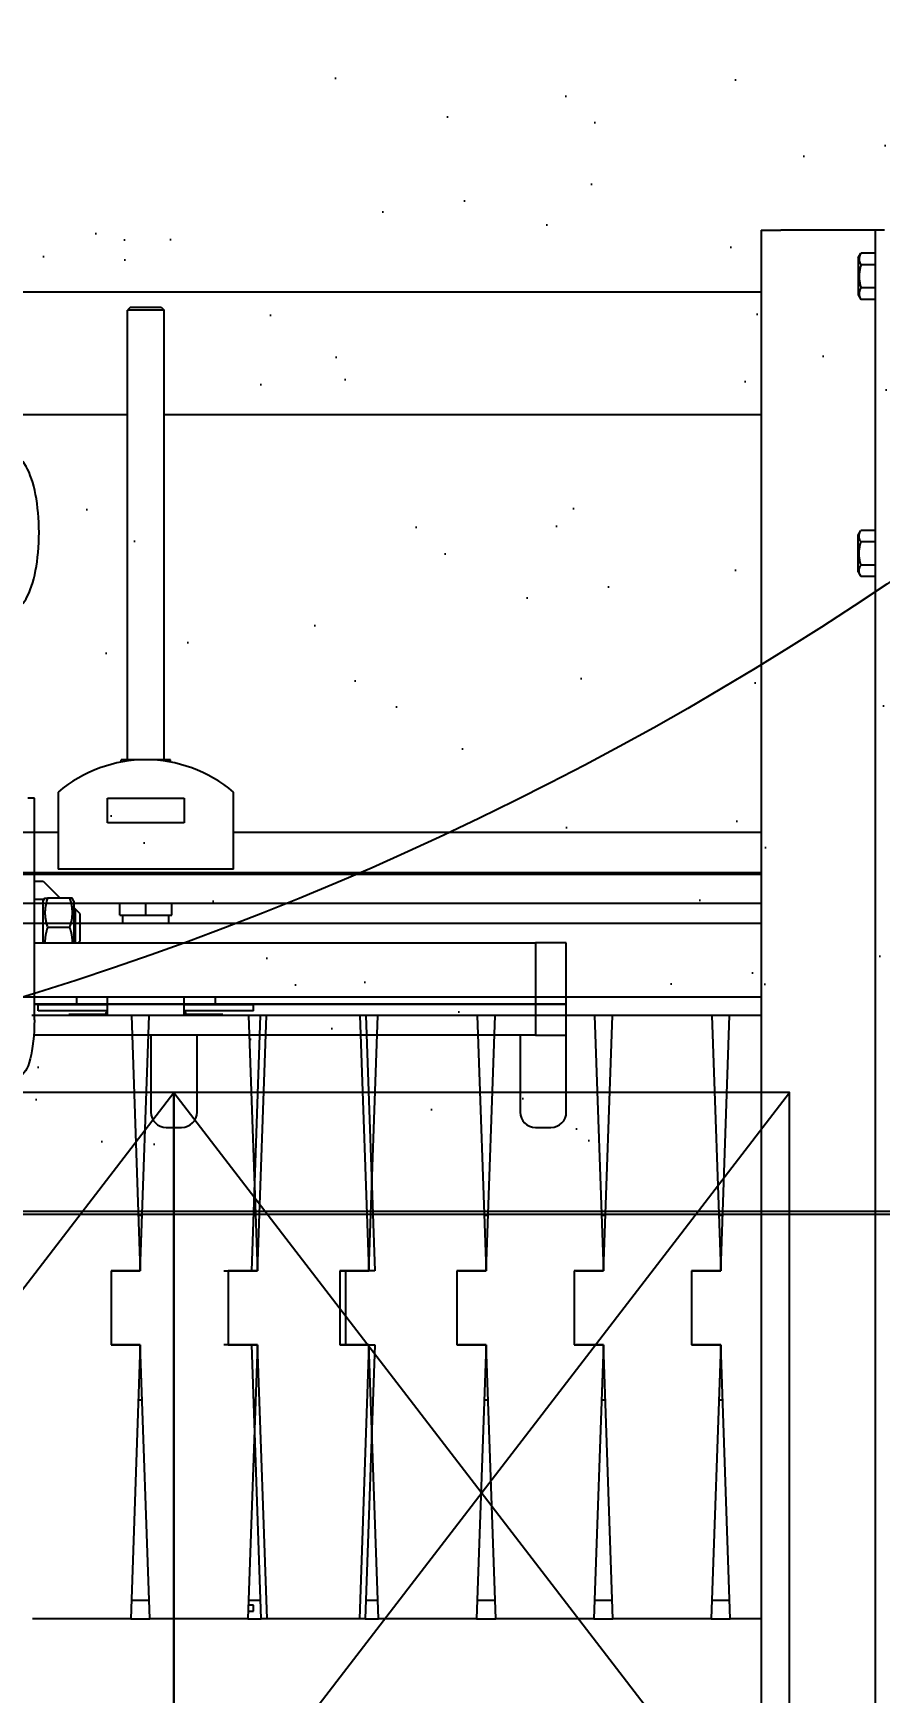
# Model space of a CAD drawing. Header units: millimetres. Extents: x -383313 to -161684, y -117025 to 99224.
# Drawn here: x -328442 to -328167, y 32731 to 33270 of the extents above; entities that cross this region are included whole.
import ezdxf

# ---------------------------------------------------------------- set-up
doc = ezdxf.new("R2010")
doc.units = ezdxf.units.MM
doc.header["$MEASUREMENT"] = 0
doc.linetypes.add('ESKD_shtrihpunktir', pattern=[18, 15, -1, 1, -1])
doc.layers.get('Defpoints').update_dxf_attribs({"color": 31})
for name, color, linetype in [('001__КОНСТРУКТИВ__размеры внутр.', 7, 'Continuous'), ('PV-5D2C5', 7, 'Continuous'), ('PV-CB35', 7, 'Continuous'), ('Робот', 30, 'Continuous')]:
    doc.layers.add(name, color=color, linetype=linetype)
doc.styles.add('PSTUDIO', font='arial.ttf')
doc.dimstyles.new('PS_TICK', dxfattribs={"dimscale": 100, "dimtxt": 2.5, "dimasz": 1, "dimexe": 2, "dimexo": 2, "dimgap": 1, "dimtad": 1, "dimdec": 0, "dimzin": 0, "dimdsep": 46, "dimtxsty": 'PSTUDIO', "dimblk": 'ARCHTICK', "dimcen": 2, "dimdle": 1.5, "dimse1": 1, "dimse2": 1, "dimadec": 0, "dimazin": 0, "dimtfac": 1, "dimtdec": 0, "dimtix": 1, "dimtmove": 1, "dimatfit": 3, "dimldrblk": 'ARCHTICK', "dimfxl": 1, "dimtolj": 1, "dimtzin": 0, "dimarcsym": 0})

# ---------------------------------------------------------------- blocks, each defined once
blk = doc.blocks.new('_ArchTick')
at = {"color": 0, "linetype": 'ByBlock', "const_width": 0.15}
blk.add_lwpolyline([(-0.5, -0.5), (0.5, 0.5)], dxfattribs=at)
blk = doc.blocks.new('*D251')
at = {"layer": '001__КОНСТРУКТИВ__размеры внутр.', "color": 0, "linetype": 'ByBlock', "lineweight": -2, "ltscale": 100, "transparency": 16777216}
for p, q in [((-329342.69, 32909.38), (-329342.69, 32129.36)), ((-328142.69, 32909.38), (-328142.69, 32129.36)), ((-327992.69, 32329.36), (-329492.69, 32329.36))]:
    blk.add_line(p, q, dxfattribs=at)
at = {"layer": 'Defpoints', "color": 0, "ltscale": 100, "transparency": 16777216}
for p in [(-329342.69, 33109.38), (-328142.69, 33109.38), (-329342.69, 32329.36)]:
    blk.add_point(p, dxfattribs=at)
at = {"layer": '001__КОНСТРУКТИВ__размеры внутр.', "color": 0, "lineweight": -2, "ltscale": 100, "transparency": 16777216, "xscale": 100, "yscale": 100, "zscale": 100, "rotation": 180}
blk.add_blockref('_ArchTick', (-329342.69, 32329.36), dxfattribs=at)
at = {"layer": '001__КОНСТРУКТИВ__размеры внутр.', "color": 0, "lineweight": -2, "ltscale": 100, "transparency": 16777216, "xscale": 100, "yscale": 100, "zscale": 100}
blk.add_blockref('_ArchTick', (-328142.69, 32329.36), dxfattribs=at)
at = {"layer": '001__КОНСТРУКТИВ__размеры внутр.', "color": 0, "ltscale": 100, "transparency": 16777216, "insert": (-328742.69, 32557), "char_height": 250, "attachment_point": 5, "style": 'PSTUDIO'}
blk.add_mtext('\\A1;1200', dxfattribs=at)
blk = doc.blocks.new('A$C26c17928')
at = {"layer": 'PV-5D2C5'}
for p, q in [((404.64, 220), (402.57, 220)), ((404.64, 148), (404.64, 220)), ((404.64, 193), (407.5, 193)), ((407.5, 193), (413, 187.5)), ((407.5, 187), (404.64, 187)), ((407.5, 186.5), (408.08, 187.5)), ((407.5, 173), (407.5, 187)), ((416.07, 187.5), (408.93, 187.5)), ((417.5, 186.5), (416.92, 187.5)), ((417.5, 186.5), (417.5, 178)), ((417.9, 184), (417.5, 184)), ((417.9, 184), (417.9, 173)), ((419.5, 182.4), (417.9, 184)), ((416.07, 178), (408.93, 178)), ((417.5, 178), (417.5, 173)), ((419.5, 173.6), (419.5, 182.4)), ((404.64, 173), (567.5, 173)), ((419.5, 173.6), (418.9, 173)), ((567.5, 173), (567.5, 153)), ((577.5, 173), (567.5, 173)), ((577.5, 153), (577.5, 173)), ((567.5, 153), (404.64, 153)), ((404.64, 153), (567.5, 153)), ((567.5, 153), (577.5, 153)), ((577.5, 153), (567.5, 153)), ((567.5, 153), (567.5, 143)), ((577.5, 143), (577.5, 153)), ((567.5, 143), (404.45, 143)), ((442.5, 143), (442.5, 141)), ((442.5, 141), (442.5, 118)), ((457.5, 141), (457.5, 143)), ((457.5, 118), (457.5, 141)), ((562.5, 143), (562.5, 141)), ((562.5, 141), (562.5, 118)), ((567.5, 143), (577.5, 143)), ((577.5, 141), (577.5, 143)), ((577.5, 118), (577.5, 141)), ((447.5, 113), (452.5, 113)), ((567.5, 113), (572.5, 113))]:
    blk.add_line(p, q, dxfattribs=at)
for centre, start, end in [((447.5, 118), 180, 270), ((452.5, 118), 270, 0), ((567.5, 118), 180, 270), ((572.5, 118), 270, 0)]:
    blk.add_arc(centre, 5, start, end, dxfattribs=at)
for major_axis, start_param, end_param in [((0, 25), -1.570796, 0.495637), ((0, -25), -0.495637, 1.570796)]:
    blk.add_ellipse((397.61, 306.21), major_axis=major_axis, ratio=0.34202, start_param=start_param, end_param=end_param, dxfattribs=at)
at = {"layer": 'PV-5D2C5', "extrusion": (0, 0, -1)}
blk.add_ellipse((399.98, 148), major_axis=(0, -18), ratio=0.258819, start_param=-1.570796, end_param=0, dxfattribs=at)
at = {"layer": 'PV-5D2C5'}
for points, weights in [([(408.08, 187.5), (408.08, 187.5), (408.93, 187.5)], [1.39595654066, 1.39595654065, 1.29573137036]), ([(408.93, 187.5), (407.34, 182.75), (408.93, 178)], [1.29573137036, 1.49618171095, 1.29573137036]), ([(416.92, 187.5), (416.92, 187.5), (416.07, 187.5)], [1.39595654066, 1.39595654065, 1.29573137036]), ([(416.07, 187.5), (417.66, 182.75), (416.07, 178)], [1.29573137036, 1.49618171095, 1.29573137036]), ([(408.93, 178), (408.03, 175.32), (408.08, 173)], [1.29573137036, 1.40163826171, 1.39563444637]), ([(416.07, 178), (416.97, 175.32), (416.92, 173)], [1.29573137036, 1.40163826171, 1.39563444637])]:
    blk.add_rational_spline(points, weights, degree=2, dxfattribs=at)
blk = doc.blocks.new('Робот ABB IRB660_3.15 (сверху)')
at = {"layer": 'Робот'}
for radius in [3150, 1054]:
    blk.add_circle((0, 0), radius, dxfattribs=at)
at = {"layer": 'Робот', "color": 30, "linetype": 'ESKD_shtrihpunktir', "ltscale": 15}
blk.add_circle((0, 0), 710, dxfattribs=at)
blk = doc.blocks.new('A$C0e877309')
h = blk.add_hatch()
h.set_pattern_fill('AR-SAND', color=256, scale=2)
h.set_pattern_definition([(37.5, (-2480.5, -1360.185), (-3.2, 97.8826), [0, -77.216, 0, -86.36, 0, -82.55]), (7.5, (-2480.5, -1360.19), (89.9047, 143.365), [0, -41.656, 0, -69.596, 0, -26.67]), (327.5, (-2542.98, -1360.185), (158.1985, 0.2874), [0, -25.4, 0, -91.44, 0, -119.38]), (317.5, (-2542.98, -1360.19), (152.7113, 44.586), [0, -12.7, 0, -59.944, 0, -68.58])])
h.paths.add_polyline_path([(-975.05, 987.36), (-975.05, -1012.64), (1024.95, -1012.64), (1024.95, 987.36)])
at = {"ltscale": 100}
blk.add_lwpolyline([(-975.05, -1012.64), (1024.95, -1012.64), (1024.95, 987.36), (-975.05, 987.36)], close=True, dxfattribs=at)
blk = doc.blocks.new('*D237')
at = {"layer": '001__КОНСТРУКТИВ__размеры внутр.', "color": 0, "lineweight": -2, "ltscale": 100, "transparency": 16777216}
for p, q in [((-327855.35, 34937.09), (-327855.35, 32837.09)), ((-328671.76, 34887.09), (-327655.35, 34887.09)), ((-328671.76, 32887.09), (-327655.35, 32887.09))]:
    blk.add_line(p, q, dxfattribs=at)
at = {"layer": 'Defpoints', "color": 0, "ltscale": 100, "transparency": 16777216}
for p in [(-328671.76, 34887.09), (-328671.76, 32887.09), (-327855.35, 32887.09)]:
    blk.add_point(p, dxfattribs=at)
at = {"layer": '001__КОНСТРУКТИВ__размеры внутр.', "color": 0, "lineweight": -2, "ltscale": 100, "transparency": 16777216, "xscale": 100, "yscale": 100, "zscale": 100}
for p, rotation in [((-327855.35, 34887.09), 90), ((-327855.35, 32887.09), 270)]:
    blk.add_blockref('_ArchTick', p, dxfattribs=dict(at, rotation=rotation))
at = {"layer": '001__КОНСТРУКТИВ__размеры внутр.', "color": 0, "ltscale": 100, "transparency": 16777216, "insert": (-327926.41, 33887.09), "char_height": 100, "attachment_point": 5, "rotation": 90, "style": 'PSTUDIO'}
blk.add_mtext('\\A1;2000', dxfattribs=at)
blk = doc.blocks.new('*U206')
at = {"layer": 'PV-CB35'}
for p, q in [((2952.54, 1872.97), (2958.84, 1872.97)), ((2952.54, 1872.97), (2952.54, 1172.97)), ((2986.24, 1872.97), (2958.84, 1872.97)), ((2989.54, 1872.97), (2986.24, 1872.97)), ((2992.54, 1872.97), (2989.54, 1872.97)), ((2989.54, 1872.97), (2989.54, 1172.97)), ((2984.04, 1863.97), (2984.91, 1865.48)), ((2989.54, 1865.48), (2984.91, 1865.48)), ((2984.04, 1863.97), (2984.04, 1851.97)), ((2989.54, 1861.72), (2984.91, 1861.72)), ((2989.54, 1854.22), (2984.91, 1854.22)), ((1493.59, 1852.97), (2952.54, 1852.97)), ((2984.04, 1851.97), (2984.91, 1850.46)), ((2989.54, 1850.46), (2984.91, 1850.46)), ((2747.54, 1847.97), (2746.54, 1846.97)), ((2758.54, 1846.97), (2746.54, 1846.97)), ((2746.54, 1700.97), (2746.54, 1846.97)), ((2747.54, 1847.97), (2757.54, 1847.97)), ((2757.54, 1847.97), (2758.54, 1846.97)), ((2758.54, 1700.97), (2758.54, 1846.97)), ((2746.54, 1812.97), (2208.54, 1812.97)), ((2952.54, 1812.97), (2758.54, 1812.97)), ((2984.04, 1773.97), (2984.91, 1775.48)), ((2984.04, 1761.97), (2984.04, 1773.97)), ((2989.54, 1775.48), (2984.91, 1775.48)), ((2989.54, 1771.72), (2984.91, 1771.72)), ((2989.54, 1764.22), (2984.91, 1764.22)), ((2984.04, 1761.97), (2984.91, 1760.46)), ((2989.54, 1760.46), (2984.91, 1760.46)), ((2752.54, 1700.97), (2744.54, 1700.97)), ((2744.54, 1700.24), (2744.54, 1700.97)), ((2760.54, 1700.97), (2752.54, 1700.97)), ((2760.54, 1700.24), (2760.54, 1700.97)), ((2724.04, 1690.47), (2724.04, 1665.47)), ((2740.04, 1680.47), (2740.04, 1688.47)), ((2740.04, 1688.47), (2765.04, 1688.47)), ((2765.04, 1688.47), (2765.04, 1680.47)), ((2781.04, 1665.47), (2781.04, 1690.47)), ((2231.04, 1677.47), (2724.04, 1677.47)), ((2765.04, 1680.47), (2740.04, 1680.47)), ((2781.04, 1677.47), (2952.54, 1677.47)), ((2781.04, 1665.47), (2724.04, 1665.47)), ((878.52, 1664.34), (2952.54, 1664.34)), ((878.52, 1663.83), (2952.54, 1663.83)), ((878.52, 1654.37), (2952.54, 1654.37)), ((2744.04, 1650.47), (2744.04, 1654.37)), ((2744.04, 1650.47), (2752.54, 1650.47)), ((2745.04, 1647.97), (2745.04, 1650.47)), ((2752.54, 1650.47), (2752.54, 1654.37)), ((2752.54, 1650.47), (2761.04, 1650.47)), ((2760.04, 1647.97), (2760.04, 1650.47)), ((2761.04, 1650.47), (2761.04, 1654.37)), ((2302.54, 1647.97), (2952.54, 1647.97)), ((2302.54, 1623.97), (2952.54, 1623.97)), ((2730.04, 1623.97), (2730.04, 1621.47)), ((2740.04, 1617.97), (2740.04, 1623.97)), ((2765.04, 1617.97), (2765.04, 1623.97)), ((2775.04, 1623.97), (2775.04, 1621.47)), ((2747.83, 1617.97), (2715.53, 1617.97)), ((2717.54, 1621.47), (2740.04, 1621.47)), ((2717.54, 1619.47), (2717.54, 1621.47)), ((2740.04, 1619.47), (2717.54, 1619.47)), ((2740.04, 1618.22), (2727.54, 1618.22)), ((2727.54, 1617.97), (2727.54, 1618.22)), ((2739.54, 1618.22), (2739.54, 1618.47)), ((2753.63, 1617.97), (2747.83, 1617.97)), ((2747.83, 1617.97), (2750.73, 1534.97)), ((2750.73, 1534.97), (2753.63, 1617.97)), ((2785.93, 1617.97), (2753.63, 1617.97)), ((2765.04, 1621.47), (2787.54, 1621.47)), ((2787.54, 1619.47), (2765.04, 1619.47)), ((2777.54, 1618.22), (2765.04, 1618.22)), ((2765.54, 1618.22), (2765.54, 1618.47)), ((2777.54, 1617.97), (2777.54, 1618.22)), ((2789.83, 1617.97), (2785.93, 1617.97)), ((2785.93, 1617.97), (2788.83, 1534.97)), ((2786.93, 1534.97), (2789.83, 1617.97)), ((2787.54, 1619.47), (2787.54, 1621.47)), ((2788.83, 1534.97), (2791.73, 1617.97)), ((2822.13, 1617.97), (2789.83, 1617.97)), ((2824.03, 1617.97), (2791.73, 1617.97)), ((2822.13, 1617.97), (2825.03, 1534.97)), ((2827.93, 1617.97), (2824.03, 1617.97)), ((2824.03, 1617.97), (2826.93, 1534.97)), ((2825.03, 1534.97), (2827.93, 1617.97)), ((2860.23, 1617.97), (2827.93, 1617.97)), ((2866.03, 1617.97), (2860.23, 1617.97)), ((2860.23, 1617.97), (2863.13, 1534.97)), ((2863.13, 1534.97), (2866.03, 1617.97)), ((2898.33, 1617.97), (2866.03, 1617.97)), ((2904.13, 1617.97), (2898.33, 1617.97)), ((2898.33, 1617.97), (2901.23, 1534.97)), ((2901.23, 1534.97), (2904.13, 1617.97)), ((2936.43, 1617.97), (2904.13, 1617.97)), ((2942.23, 1617.97), (2936.43, 1617.97)), ((2936.43, 1617.97), (2939.33, 1534.97)), ((2939.33, 1534.97), (2942.23, 1617.97)), ((2952.54, 1617.97), (2942.23, 1617.97)), ((2751.36, 1552.97), (2750.1, 1552.97)), ((2863.76, 1552.97), (2862.5, 1552.97)), ((2901.86, 1552.97), (2900.6, 1552.97)), ((2939.96, 1552.97), (2938.7, 1552.97)), ((2741.23, 1534.97), (2741.23, 1510.97)), ((2750.73, 1534.97), (2741.23, 1534.97)), ((2741.73, 1534.97), (2750.73, 1534.97)), ((2777.93, 1534.97), (2786.93, 1534.97)), ((2779.33, 1534.97), (2779.33, 1510.97)), ((2788.83, 1534.97), (2779.33, 1534.97)), ((2779.83, 1534.97), (2788.83, 1534.97)), ((2815.53, 1534.97), (2815.53, 1510.97)), ((2825.03, 1534.97), (2815.53, 1534.97)), ((2816.03, 1534.97), (2825.03, 1534.97)), ((2817.43, 1534.97), (2817.43, 1510.97)), ((2826.93, 1534.97), (2817.43, 1534.97)), ((2853.63, 1534.97), (2853.63, 1510.97)), ((2863.13, 1534.97), (2853.63, 1534.97)), ((2854.13, 1534.97), (2863.13, 1534.97)), ((2891.73, 1534.97), (2891.73, 1510.97)), ((2901.23, 1534.97), (2891.73, 1534.97)), ((2892.23, 1534.97), (2901.23, 1534.97)), ((2929.83, 1534.97), (2929.83, 1510.97)), ((2939.33, 1534.97), (2929.83, 1534.97)), ((2930.33, 1534.97), (2939.33, 1534.97)), ((2741.23, 1510.97), (2750.73, 1510.97)), ((2750.73, 1510.97), (2741.73, 1510.97)), ((2750.73, 1510.97), (2747.62, 1421.97)), ((2753.84, 1421.97), (2750.73, 1510.97)), ((2786.93, 1510.97), (2777.93, 1510.97)), ((2779.33, 1510.97), (2788.83, 1510.97)), ((2788.83, 1510.97), (2779.83, 1510.97)), ((2788.83, 1510.97), (2785.72, 1421.97)), ((2790.04, 1421.97), (2786.93, 1510.97)), ((2791.94, 1421.97), (2788.83, 1510.97)), ((2815.53, 1510.97), (2825.03, 1510.97)), ((2825.03, 1510.97), (2816.03, 1510.97)), ((2817.43, 1510.97), (2826.93, 1510.97)), ((2825.03, 1510.97), (2821.92, 1421.97)), ((2826.93, 1510.97), (2823.82, 1421.97)), ((2828.14, 1421.97), (2825.03, 1510.97)), ((2853.63, 1510.97), (2863.13, 1510.97)), ((2863.13, 1510.97), (2854.13, 1510.97)), ((2863.13, 1510.97), (2860.02, 1421.97)), ((2866.24, 1421.97), (2863.13, 1510.97)), ((2891.73, 1510.97), (2901.23, 1510.97)), ((2901.23, 1510.97), (2892.23, 1510.97)), ((2901.23, 1510.97), (2898.12, 1421.97)), ((2904.34, 1421.97), (2901.23, 1510.97)), ((2929.83, 1510.97), (2939.33, 1510.97)), ((2939.33, 1510.97), (2930.33, 1510.97)), ((2939.33, 1510.97), (2936.22, 1421.97)), ((2942.44, 1421.97), (2939.33, 1510.97)), ((2751.36, 1492.97), (2750.1, 1492.97)), ((2863.76, 1492.97), (2862.5, 1492.97)), ((2901.86, 1492.97), (2900.6, 1492.97)), ((2939.96, 1492.97), (2938.7, 1492.97)), ((2753.63, 1427.97), (2747.83, 1427.97)), ((2785.81, 1424.47), (2787.54, 1424.47)), ((2787.54, 1426.47), (2785.88, 1426.47)), ((2789.83, 1427.97), (2785.93, 1427.97)), ((2787.54, 1424.47), (2787.54, 1426.47)), ((2827.93, 1427.97), (2824.03, 1427.97)), ((2866.03, 1427.97), (2860.23, 1427.97)), ((2904.13, 1427.97), (2898.33, 1427.97)), ((2942.23, 1427.97), (2936.43, 1427.97)), ((2747.62, 1421.97), (2715.74, 1421.97)), ((2747.62, 1421.97), (2753.84, 1421.97)), ((2785.72, 1421.97), (2753.84, 1421.97)), ((2785.72, 1421.97), (2790.04, 1421.97)), ((2821.92, 1421.97), (2790.04, 1421.97)), ((2823.82, 1421.97), (2791.94, 1421.97)), ((2823.82, 1421.97), (2828.14, 1421.97)), ((2860.02, 1421.97), (2828.14, 1421.97)), ((2860.02, 1421.97), (2866.24, 1421.97)), ((2898.12, 1421.97), (2866.24, 1421.97)), ((2898.12, 1421.97), (2904.34, 1421.97)), ((2936.22, 1421.97), (2904.34, 1421.97)), ((2936.22, 1421.97), (2942.44, 1421.97)), ((2952.54, 1421.97), (2942.44, 1421.97))]:
    blk.add_line(p, q, dxfattribs=at)
for centre, radius, start, end in [((2752.54, 1657.04), 43.93, 49.5503, 130.4497), ((2740.54, 1618.47), 1, 120, 180), ((2764.54, 1618.47), 1, 0, 60)]:
    blk.add_arc(centre, radius, start, end, dxfattribs=at)
for points in [[(2984.91, 1865.48), (2983.83, 1863.6), (2984.91, 1861.72)], [(2984.91, 1861.72), (2983.83, 1857.97), (2984.91, 1854.22)], [(2984.91, 1854.22), (2983.83, 1852.34), (2984.91, 1850.46)], [(2984.91, 1771.72), (2983.83, 1773.6), (2984.91, 1775.48)], [(2984.91, 1764.22), (2983.83, 1767.97), (2984.91, 1771.72)], [(2984.91, 1760.46), (2983.83, 1762.34), (2984.91, 1764.22)]]:
    blk.add_rational_spline(points, [1.2245094272, 1.41394169484, 1.2245094272], degree=2, dxfattribs=at)

msp = doc.modelspace()

# ---------------------------------------------------------------- linework, layer by layer
at = {"color": 2, "ltscale": 100}
for p, q in [((-328596.41002, 32665.62721), (-328396.41002, 32925.62721)), ((-328396.41002, 32665.62721), (-328196.41002, 32925.62721)), ((-328396.41002, 32925.62721), (-328196.41002, 32665.62721))]:
    msp.add_line(p, q, dxfattribs=at)
for points in [[(-328596.41002, 32665.62721), (-328396.41002, 32665.62721), (-328396.41002, 32925.62721), (-328596.41002, 32925.62721)], [(-328396.41002, 32665.62721), (-328196.41002, 32665.62721), (-328196.41002, 32925.62721), (-328396.41002, 32925.62721)]]:
    msp.add_lwpolyline(points, close=True, dxfattribs=at)

# ---------------------------------------------------------------- block references
at = {"ltscale": 100}
for name, p in [('A$C0e877309', (-328691.07698, 33898.72651)), ('A$C26c17928', (-328846.41002, 32801.24375))]:
    msp.add_blockref(name, p, dxfattribs=at)
at = {"layer": 'PV-CB35'}
msp.add_blockref('*U206', (-331158.08369, 31332.67957), dxfattribs=at)
at = {"layer": 'Робот', "rotation": 180}
msp.add_blockref('Робот ABB IRB660_3.15 (сверху)', (-328754.07698, 33964.72651), dxfattribs=at)

# ---------------------------------------------------------------- dimensions: what is measured, and where the dimension line sits
at = {"layer": '001__КОНСТРУКТИВ__размеры внутр.', "ltscale": 100}
dim = msp.add_linear_dim(base=(-327855.35373, 32887.08806), p1=(-328671.76062, 34887.08806), p2=(-328671.76062, 32887.08806), angle=90, dimstyle='PS_TICK', override={"dimtxt": 1, "dimexo": 0, "dimgap": 0.2, "dimdle": 0.5, "dimse1": 0, "dimse2": 0}, dxfattribs=at)
dim.commit()
dim.dimension.update_dxf_attribs({"geometry": '*D237', "text_midpoint": (-327926.41103, 33887.08806)})
dim = msp.add_linear_dim(base=(-329342.68576, 32329.3552), p1=(-328142.68576, 33109.37721), p2=(-329342.68576, 33109.37721), dimstyle='PS_TICK', override={"dimse1": 0, "dimse2": 0, "dimarcsym": 1}, dxfattribs=at)
dim.commit()
dim.dimension.update_dxf_attribs({"geometry": '*D251', "text_midpoint": (-328742.68576, 32556.99845)})

doc.saveas('drawing.dxf')
